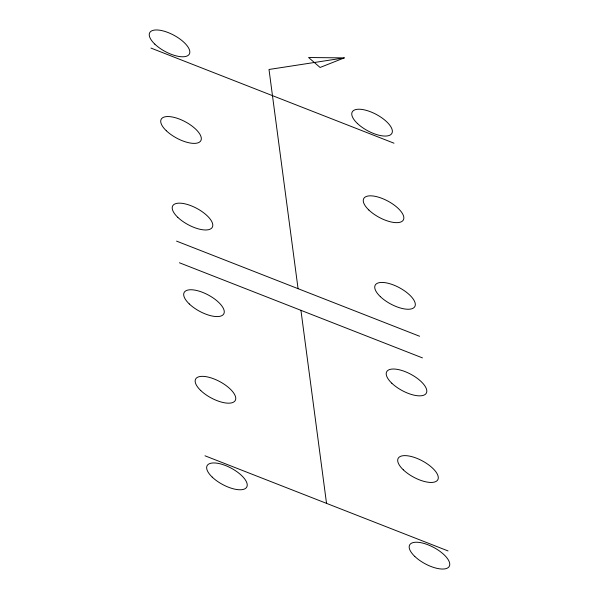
<?xml version="1.0" encoding="UTF-8"?>
<svg xmlns="http://www.w3.org/2000/svg" width="599" height="599" viewBox="0 0 599 599"><rect width="100%" height="100%" fill="white"/><g stroke="black" fill="none" stroke-linecap="round" stroke-linejoin="round"><path stroke-width="0.9" d="M344.275 57.886L320.091 67.47L308.582 57.519L344.275 57.886L269.003 69.477L298.062 288.673M150.955 48.07L393.992 143.198M176.548 241.112L419.585 336.241M179.415 262.759L422.452 357.888M205.008 455.802L448.045 550.93M300.938 310.327L326.53 503.37M212.233 477.133A22.515 9.232 28.3 0 0 246.414 487.571A22.515 9.232 28.3 0 0 222.162 464.367A22.515 9.232 28.3 0 0 212.233 477.133M414.763 556.411A22.515 9.232 28.3 0 0 448.943 566.841A22.515 9.232 28.3 0 0 424.691 543.645A22.515 9.232 28.3 0 0 414.763 556.411M200.755 390.541A22.515 9.232 28.3 0 0 234.935 400.971A22.515 9.232 28.3 0 0 210.683 377.767A22.515 9.232 28.3 0 0 200.755 390.541M403.284 469.811A22.515 9.232 28.3 0 0 437.465 480.248A22.515 9.232 28.3 0 0 413.213 457.044A22.515 9.232 28.3 0 0 403.284 469.811M189.269 303.94A22.515 9.232 28.3 0 0 223.449 314.37A22.515 9.232 28.3 0 0 199.197 291.174A22.515 9.232 28.3 0 0 189.269 303.94M391.806 383.218A22.515 9.232 28.3 0 0 425.986 393.648A22.515 9.232 28.3 0 0 401.734 370.444A22.515 9.232 28.3 0 0 391.806 383.218M177.791 217.34A22.515 9.232 28.3 0 0 211.971 227.77A22.515 9.232 28.3 0 0 187.719 204.573A22.515 9.232 28.3 0 0 177.791 217.34M380.32 296.617A22.515 9.232 28.3 0 0 414.501 307.047A22.515 9.232 28.3 0 0 390.249 283.851A22.515 9.232 28.3 0 0 380.32 296.617M166.312 130.747A22.515 9.232 28.3 0 0 200.493 141.177A22.515 9.232 28.3 0 0 176.241 117.973A22.515 9.232 28.3 0 0 166.312 130.747M368.842 210.017A22.515 9.232 28.3 0 0 403.022 220.454A22.515 9.232 28.3 0 0 378.77 197.251A22.515 9.232 28.3 0 0 368.842 210.017M154.827 44.146A22.515 9.232 28.3 0 0 189.007 54.576A22.515 9.232 28.3 0 0 164.755 31.38A22.515 9.232 28.3 0 0 154.827 44.146M357.356 123.424A22.515 9.232 28.3 0 0 391.544 133.854A22.515 9.232 28.3 0 0 367.292 110.65A22.515 9.232 28.3 0 0 357.356 123.424"/></g></svg>
